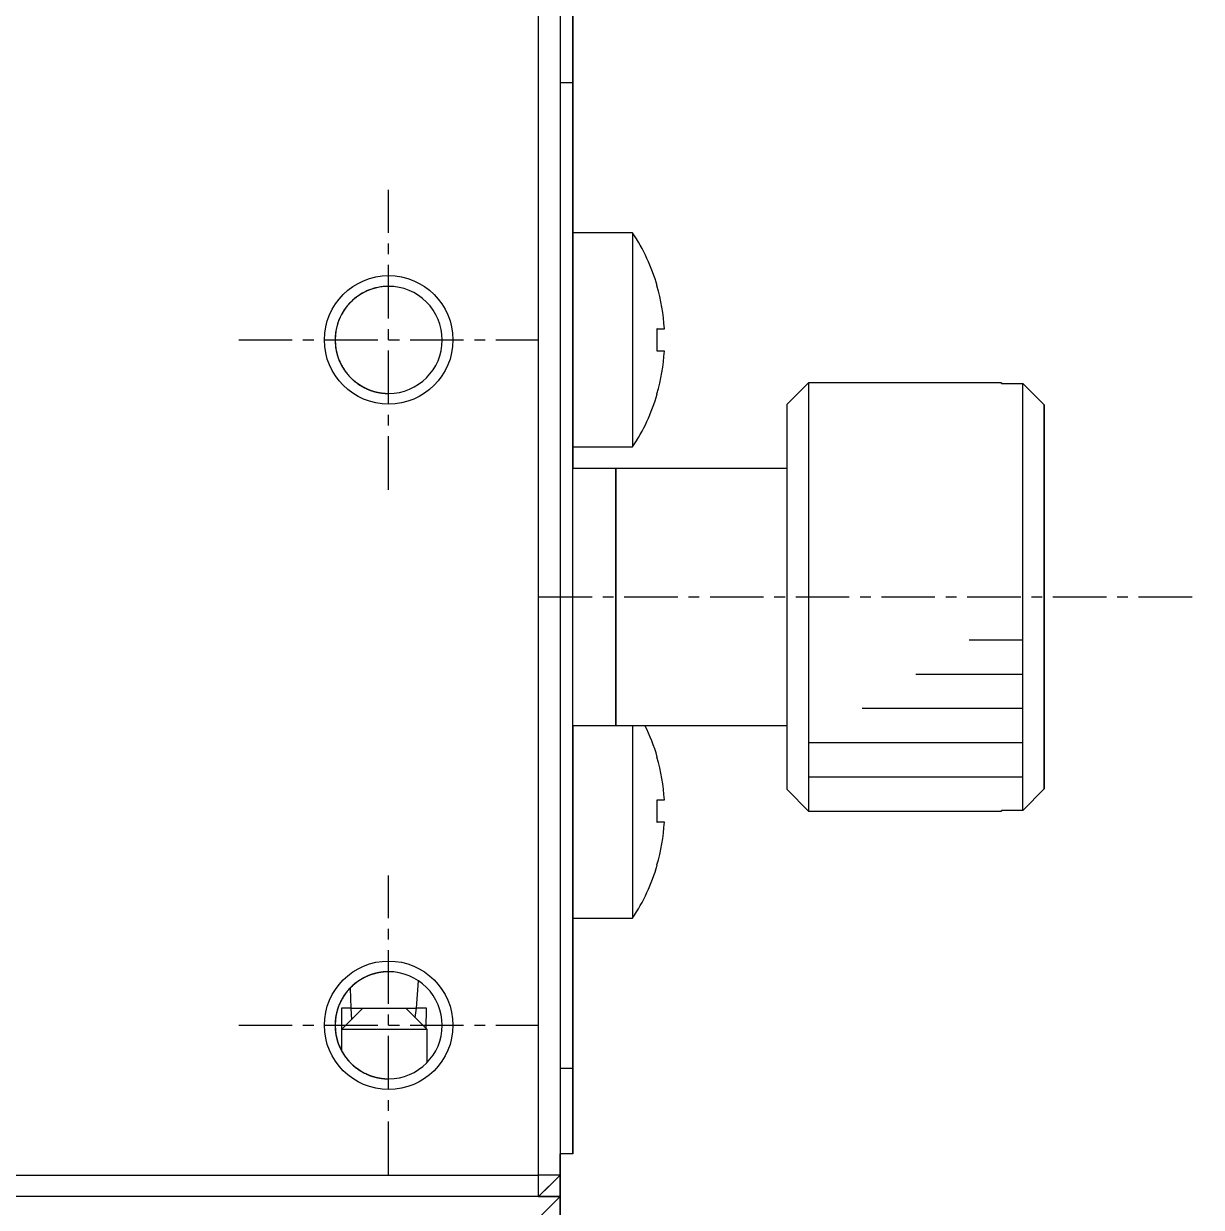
# Model space of a CAD drawing. Extents: x 67 to 344, y 71 to 375.
# Drawn here: x 130.13 to 157.61, y 144.33 to 171.96 of the extents above; entities that cross this region are included whole.
import ezdxf

# ---------------------------------------------------------------- set-up
doc = ezdxf.new("R2010")
doc.units = 0
doc.linetypes.add('CENTER', pattern=[2, 1.25, -0.25, 0.25, -0.25])
doc.layers.get('0').update_dxf_attribs({"linetype": 'CONTINUOUS'})

msp = doc.modelspace()

# ---------------------------------------------------------------- linework, layer by layer
at = {"color": 7, "linetype": 'CONTINUOUS'}
for p, q in [((142.146, 145.078), (142.146, 184.078)), ((142.646, 184.078), (142.646, 145.078)), ((142.946, 172.578), (142.946, 170.578)), ((142.946, 170.578), (142.946, 172.578)), ((142.946, 170.928), (142.946, 169.278)), ((142.946, 169.278), (142.946, 170.928)), ((142.946, 147.578), (142.946, 170.578)), ((142.946, 170.578), (142.946, 167.078)), ((142.946, 169.278), (142.946, 161.578)), ((144.337, 167.078), (142.946, 167.078)), ((144.337, 167.078), (144.337, 162.078)), ((144.908, 165.836), (144.915, 165.84)), ((144.915, 165.84), (144.908, 165.836)), ((144.908, 164.838), (145.081, 164.838)), ((145.081, 164.318), (144.908, 164.318)), ((145.081, 164.318), (144.908, 164.318)), ((144.908, 163.319), (144.915, 163.316)), ((144.915, 163.316), (144.908, 163.319)), ((148.446, 163.578), (147.946, 163.078)), ((148.446, 163.578), (148.446, 153.578)), ((152.946, 163.578), (148.446, 163.578)), ((152.946, 163.562), (152.946, 163.578)), ((152.946, 163.578), (152.946, 163.562)), ((152.946, 163.562), (153.446, 163.562)), ((153.446, 153.594), (153.446, 163.562)), ((153.446, 163.562), (153.946, 163.06)), ((147.946, 154.078), (147.946, 163.078)), ((153.946, 154.095), (153.946, 163.06)), ((153.946, 163.06), (153.946, 154.095)), ((153.946, 163.06), (153.946, 154.095)), ((153.946, 154.095), (153.946, 163.06)), ((142.946, 162.078), (142.946, 161.578)), ((142.946, 162.078), (144.337, 162.078)), ((143.946, 161.578), (142.946, 161.578)), ((143.946, 161.578), (143.946, 155.578)), ((143.946, 155.578), (143.946, 161.578)), ((147.946, 161.578), (143.946, 161.578)), ((142.946, 155.578), (142.946, 148.878)), ((142.946, 155.578), (143.946, 155.578)), ((143.946, 155.578), (147.946, 155.578)), ((144.337, 155.578), (144.337, 151.078)), ((144.908, 154.836), (144.915, 154.84)), ((144.915, 154.84), (144.908, 154.836)), ((147.946, 154.078), (148.446, 153.578)), ((153.946, 154.095), (153.446, 153.594)), ((144.908, 153.838), (145.081, 153.838)), ((148.446, 153.578), (152.946, 153.578)), ((152.946, 153.594), (152.946, 153.578)), ((152.946, 153.578), (152.946, 153.594)), ((153.446, 153.594), (152.946, 153.594)), ((145.081, 153.318), (144.908, 153.318)), ((145.081, 153.318), (144.908, 153.318)), ((144.908, 152.319), (144.915, 152.316)), ((144.915, 152.316), (144.908, 152.319)), ((142.946, 151.078), (144.337, 151.078)), ((142.946, 151.078), (142.946, 147.578)), ((139.294, 148.978), (139.346, 149.613)), ((137.746, 149.445), (137.762, 148.978)), ((137.762, 148.978), (137.547, 148.978)), ((138.046, 148.978), (137.746, 148.678)), ((137.762, 148.978), (138.046, 148.978)), ((137.762, 148.978), (137.775, 148.707)), ((138.046, 148.978), (139.046, 148.978)), ((139.346, 148.678), (139.046, 148.978)), ((139.046, 148.978), (139.294, 148.978)), ((139.266, 148.758), (139.294, 148.978)), ((139.533, 148.978), (139.294, 148.978)), ((137.746, 148.678), (137.546, 148.478)), ((139.546, 148.478), (139.346, 148.678)), ((142.946, 147.228), (142.946, 148.878)), ((142.946, 148.878), (142.946, 147.228)), ((139.546, 148.478), (137.546, 148.478)), ((137.546, 148.478), (137.546, 147.984)), ((139.546, 147.71), (139.546, 148.478)), ((142.946, 145.578), (142.946, 147.578)), ((142.946, 147.578), (142.946, 145.578)), ((142.646, 114.578), (142.646, 145.578)), ((142.646, 145.078), (142.646, 145.578)), ((142.646, 145.078), (142.646, 145.578)), ((142.946, 145.578), (142.646, 145.578)), ((142.946, 145.578), (142.946, 145.578)), ((103.146, 145.078), (142.146, 145.078)), ((142.146, 144.578), (142.646, 145.078)), ((142.146, 144.578), (142.146, 145.078)), ((142.646, 145.078), (142.146, 145.078)), ((142.646, 145.078), (142.146, 144.578)), ((142.646, 145.078), (142.396, 144.828)), ((142.646, 145.078), (142.646, 144.578)), ((142.646, 145.078), (142.646, 145.078)), ((142.396, 144.828), (142.146, 144.578)), ((142.146, 144.578), (103.146, 144.578)), ((142.646, 144.578), (142.146, 144.578)), ((142.146, 144.078), (142.646, 144.578)), ((142.146, 144.578), (142.646, 144.578)), ((142.146, 144.578), (142.146, 144.578)), ((142.646, 144.578), (142.646, 110.578))]:
    msp.add_line(p, q, dxfattribs=at)
at = {"color": 3, "linetype": 'CONTINUOUS'}
for p, q in [((142.946, 170.578), (142.646, 170.578)), ((152.196, 157.578), (153.446, 157.578)), ((150.946, 156.778), (153.446, 156.778)), ((149.696, 155.978), (153.446, 155.978)), ((148.446, 155.178), (153.446, 155.178)), ((148.446, 154.378), (153.446, 154.378)), ((137.547, 148.978), (137.549, 148.481)), ((137.762, 148.978), (137.793, 148.978)), ((137.793, 148.978), (137.809, 148.978)), ((137.809, 148.978), (138.046, 148.978)), ((139.046, 148.978), (139.294, 148.978)), ((139.523, 148.501), (139.533, 148.978)), ((142.646, 147.578), (142.946, 147.578))]:
    msp.add_line(p, q, dxfattribs=at)
at = {"color": 1, "linetype": 'CENTER'}
for p, q in [((138.646, 161.078), (138.646, 168.078)), ((135.146, 164.578), (142.146, 164.578)), ((142.146, 158.578), (157.611, 158.578)), ((138.646, 145.078), (138.646, 152.078)), ((135.146, 148.578), (142.146, 148.578))]:
    msp.add_line(p, q, dxfattribs=at)
at = {"color": 7, "linetype": 'CONTINUOUS'}
for points in [[(138.646, 165.828, 0), (138.615, 165.827, 0), (138.584, 165.826, 0), (138.554, 165.824, 0), (138.523, 165.822, 0), (138.493, 165.818, 0), (138.462, 165.814, 0), (138.432, 165.809, 0), (138.402, 165.804, 0), (138.372, 165.797, 0), (138.342, 165.79, 0), (138.312, 165.782, 0), (138.283, 165.774, 0), (138.254, 165.764, 0), (138.225, 165.755, 0), (138.196, 165.744, 0), (138.167, 165.732, 0), (138.139, 165.72, 0), (138.111, 165.708, 0), (138.084, 165.694, 0), (138.056, 165.68, 0), (138.029, 165.665, 0), (138.003, 165.65, 0), (137.977, 165.634, 0), (137.951, 165.617, 0), (137.926, 165.6, 0), (137.901, 165.582, 0), (137.877, 165.563, 0), (137.853, 165.544, 0), (137.829, 165.524, 0), (137.806, 165.504, 0), (137.784, 165.483, 0), (137.762, 165.461, 0), (137.74, 165.44, 0), (137.719, 165.417, 0), (137.699, 165.394, 0), (137.679, 165.371, 0), (137.66, 165.347, 0), (137.642, 165.322, 0), (137.624, 165.297, 0), (137.606, 165.272, 0), (137.59, 165.246, 0), (137.573, 165.22, 0), (137.558, 165.194, 0), (137.543, 165.167, 0), (137.529, 165.14, 0), (137.516, 165.112, 0), (137.503, 165.084, 0), (137.491, 165.056, 0), (137.479, 165.027, 0), (137.469, 164.999, 0), (137.459, 164.97, 0), (137.449, 164.94, 0), (137.441, 164.911, 0), (137.433, 164.881, 0), (137.426, 164.851, 0), (137.42, 164.821, 0), (137.414, 164.791, 0), (137.409, 164.761, 0), (137.405, 164.731, 0), (137.402, 164.7, 0), (137.399, 164.67, 0), (137.397, 164.639, 0), (137.396, 164.608, 0), (137.396, 164.578, 0), (137.396, 164.547, 0), (137.397, 164.516, 0), (137.399, 164.486, 0), (137.402, 164.455, 0), (137.405, 164.425, 0), (137.409, 164.394, 0), (137.414, 164.364, 0), (137.42, 164.334, 0), (137.426, 164.304, 0), (137.433, 164.274, 0), (137.441, 164.244, 0), (137.449, 164.215, 0), (137.459, 164.185, 0), (137.469, 164.156, 0), (137.479, 164.128, 0), (137.491, 164.099, 0), (137.503, 164.071, 0), (137.516, 164.043, 0), (137.529, 164.016, 0), (137.543, 163.988, 0), (137.558, 163.961, 0), (137.573, 163.935, 0), (137.59, 163.909, 0), (137.606, 163.883, 0), (137.624, 163.858, 0), (137.642, 163.833, 0), (137.66, 163.809, 0), (137.679, 163.785, 0), (137.699, 163.761, 0), (137.719, 163.738, 0), (137.74, 163.716, 0), (137.762, 163.694, 0), (137.784, 163.672, 0), (137.806, 163.651, 0), (137.829, 163.631, 0), (137.853, 163.611, 0), (137.877, 163.592, 0), (137.901, 163.574, 0), (137.926, 163.556, 0), (137.951, 163.538, 0), (137.977, 163.522, 0), (138.003, 163.505, 0), (138.029, 163.49, 0), (138.056, 163.475, 0), (138.084, 163.461, 0), (138.111, 163.448, 0), (138.139, 163.435, 0), (138.167, 163.423, 0), (138.196, 163.411, 0), (138.225, 163.401, 0), (138.254, 163.391, 0), (138.283, 163.381, 0), (138.312, 163.373, 0), (138.342, 163.365, 0), (138.372, 163.358, 0), (138.402, 163.352, 0), (138.432, 163.346, 0), (138.462, 163.341, 0), (138.493, 163.337, 0), (138.523, 163.334, 0), (138.554, 163.331, 0), (138.584, 163.329, 0), (138.615, 163.328, 0), (138.646, 163.328, 0)], [(138.214, 165.751, 0), (138.214, 165.751, 0), (138.213, 165.75, 0), (138.213, 165.75, 0), (138.212, 165.75, 0), (138.211, 165.75, 0), (138.211, 165.75, 0), (138.21, 165.749, 0), (138.21, 165.749, 0), (138.209, 165.749, 0), (138.209, 165.749, 0), (138.208, 165.749, 0), (138.208, 165.748, 0), (138.207, 165.748, 0), (138.207, 165.748, 0), (138.206, 165.748, 0), (138.206, 165.748, 0), (138.205, 165.747, 0), (138.204, 165.747, 0), (138.204, 165.747, 0), (138.203, 165.747, 0), (138.203, 165.747, 0), (138.202, 165.746, 0), (138.202, 165.746, 0), (138.201, 165.746, 0), (138.201, 165.746, 0), (138.2, 165.746, 0), (138.2, 165.745, 0), (138.199, 165.745, 0), (138.199, 165.745, 0), (138.198, 165.745, 0), (138.197, 165.744, 0), (138.197, 165.744, 0), (138.196, 165.744, 0), (138.196, 165.744, 0), (138.195, 165.744, 0), (138.195, 165.743, 0), (138.194, 165.743, 0), (138.194, 165.743, 0), (138.193, 165.743, 0), (138.193, 165.743, 0), (138.192, 165.742, 0), (138.192, 165.742, 0), (138.191, 165.742, 0), (138.19, 165.742, 0), (138.19, 165.742, 0), (138.189, 165.741, 0), (138.189, 165.741, 0), (138.188, 165.741, 0), (138.188, 165.741, 0), (138.187, 165.74, 0), (138.187, 165.74, 0), (138.186, 165.74, 0), (138.186, 165.74, 0), (138.185, 165.74, 0), (138.185, 165.739, 0), (138.184, 165.739, 0), (138.183, 165.739, 0), (138.183, 165.739, 0), (138.182, 165.739, 0), (138.182, 165.738, 0), (138.181, 165.738, 0), (138.181, 165.738, 0), (138.18, 165.738, 0), (138.18, 165.738, 0), (138.179, 165.737, 0), (138.179, 165.737, 0), (138.178, 165.737, 0), (138.178, 165.737, 0), (138.177, 165.736, 0), (138.176, 165.736, 0), (138.176, 165.736, 0), (138.175, 165.736, 0), (138.175, 165.736, 0), (138.174, 165.735, 0), (138.174, 165.735, 0), (138.173, 165.735, 0), (138.173, 165.735, 0), (138.172, 165.734, 0), (138.172, 165.734, 0), (138.171, 165.734, 0), (138.171, 165.734, 0), (138.17, 165.734, 0), (138.17, 165.733, 0), (138.169, 165.733, 0), (138.168, 165.733, 0), (138.168, 165.733, 0), (138.167, 165.732, 0), (138.167, 165.732, 0), (138.166, 165.732, 0), (138.166, 165.732, 0), (138.165, 165.732, 0), (138.165, 165.731, 0), (138.164, 165.731, 0), (138.164, 165.731, 0), (138.163, 165.731, 0), (138.163, 165.73, 0), (138.162, 165.73, 0), (138.162, 165.73, 0), (138.161, 165.73, 0), (138.16, 165.73, 0), (138.16, 165.729, 0), (138.159, 165.729, 0), (138.159, 165.729, 0), (138.158, 165.729, 0), (138.158, 165.728, 0), (138.157, 165.728, 0), (138.157, 165.728, 0), (138.156, 165.728, 0), (138.156, 165.728, 0), (138.155, 165.727, 0), (138.155, 165.727, 0), (138.154, 165.727, 0), (138.154, 165.727, 0), (138.153, 165.726, 0), (138.153, 165.726, 0), (138.152, 165.726, 0), (138.151, 165.726, 0), (138.151, 165.726, 0), (138.15, 165.725, 0), (138.15, 165.725, 0), (138.149, 165.725, 0), (138.149, 165.725, 0), (138.148, 165.724, 0), (138.148, 165.724, 0), (138.147, 165.724, 0), (138.147, 165.724, 0), (138.146, 165.723, 0), (138.146, 165.723, 0)], [(144.908, 164.318, 0), (144.909, 164.322, 0), (144.909, 164.326, 0), (144.909, 164.33, 0), (144.909, 164.334, 0), (144.909, 164.338, 0), (144.91, 164.342, 0), (144.91, 164.346, 0), (144.91, 164.35, 0), (144.91, 164.354, 0), (144.91, 164.358, 0), (144.91, 164.362, 0), (144.911, 164.366, 0), (144.911, 164.37, 0), (144.911, 164.374, 0), (144.911, 164.378, 0), (144.911, 164.383, 0), (144.911, 164.387, 0), (144.912, 164.391, 0), (144.912, 164.395, 0), (144.912, 164.399, 0), (144.912, 164.403, 0), (144.912, 164.407, 0), (144.912, 164.411, 0), (144.913, 164.415, 0), (144.913, 164.419, 0), (144.913, 164.423, 0), (144.913, 164.427, 0), (144.913, 164.431, 0), (144.913, 164.435, 0), (144.913, 164.439, 0), (144.913, 164.443, 0), (144.913, 164.448, 0), (144.914, 164.452, 0), (144.914, 164.456, 0), (144.914, 164.46, 0), (144.914, 164.464, 0), (144.914, 164.468, 0), (144.914, 164.472, 0), (144.914, 164.476, 0), (144.914, 164.48, 0), (144.914, 164.484, 0), (144.914, 164.488, 0), (144.914, 164.492, 0), (144.915, 164.496, 0), (144.915, 164.5, 0), (144.915, 164.504, 0), (144.915, 164.508, 0), (144.915, 164.513, 0), (144.915, 164.517, 0), (144.915, 164.521, 0), (144.915, 164.525, 0), (144.915, 164.529, 0), (144.915, 164.533, 0), (144.915, 164.537, 0), (144.915, 164.541, 0), (144.915, 164.545, 0), (144.915, 164.549, 0), (144.915, 164.553, 0), (144.915, 164.557, 0), (144.915, 164.561, 0), (144.915, 164.565, 0), (144.915, 164.569, 0), (144.915, 164.574, 0), (144.915, 164.578, 0), (144.915, 164.582, 0), (144.915, 164.586, 0), (144.915, 164.59, 0), (144.915, 164.594, 0), (144.915, 164.598, 0), (144.915, 164.602, 0), (144.915, 164.606, 0), (144.915, 164.61, 0), (144.915, 164.614, 0), (144.915, 164.618, 0), (144.915, 164.622, 0), (144.915, 164.626, 0), (144.915, 164.63, 0), (144.915, 164.634, 0), (144.915, 164.639, 0), (144.915, 164.643, 0), (144.915, 164.647, 0), (144.915, 164.651, 0), (144.915, 164.655, 0), (144.915, 164.659, 0), (144.914, 164.663, 0), (144.914, 164.667, 0), (144.914, 164.671, 0), (144.914, 164.675, 0), (144.914, 164.679, 0), (144.914, 164.683, 0), (144.914, 164.687, 0), (144.914, 164.691, 0), (144.914, 164.695, 0), (144.914, 164.7, 0), (144.914, 164.704, 0), (144.913, 164.708, 0), (144.913, 164.712, 0), (144.913, 164.716, 0), (144.913, 164.72, 0), (144.913, 164.724, 0), (144.913, 164.728, 0), (144.913, 164.732, 0), (144.913, 164.736, 0), (144.913, 164.74, 0), (144.912, 164.744, 0), (144.912, 164.748, 0), (144.912, 164.752, 0), (144.912, 164.756, 0), (144.912, 164.76, 0), (144.912, 164.765, 0), (144.911, 164.769, 0), (144.911, 164.773, 0), (144.911, 164.777, 0), (144.911, 164.781, 0), (144.911, 164.785, 0), (144.911, 164.789, 0), (144.91, 164.793, 0), (144.91, 164.797, 0), (144.91, 164.801, 0), (144.91, 164.805, 0), (144.91, 164.809, 0), (144.91, 164.813, 0), (144.909, 164.817, 0), (144.909, 164.821, 0), (144.909, 164.825, 0), (144.909, 164.829, 0), (144.909, 164.834, 0), (144.908, 164.838, 0)], [(138.146, 163.432, 0), (138.146, 163.432, 0), (138.147, 163.432, 0), (138.147, 163.431, 0), (138.147, 163.431, 0), (138.148, 163.431, 0), (138.148, 163.431, 0), (138.149, 163.431, 0), (138.149, 163.43, 0), (138.15, 163.43, 0), (138.15, 163.43, 0), (138.15, 163.43, 0), (138.151, 163.43, 0), (138.151, 163.429, 0), (138.152, 163.429, 0), (138.152, 163.429, 0), (138.153, 163.429, 0), (138.153, 163.429, 0), (138.153, 163.429, 0), (138.154, 163.428, 0), (138.154, 163.428, 0), (138.155, 163.428, 0), (138.155, 163.428, 0), (138.156, 163.428, 0), (138.156, 163.427, 0), (138.157, 163.427, 0), (138.157, 163.427, 0), (138.157, 163.427, 0), (138.158, 163.427, 0), (138.158, 163.426, 0), (138.159, 163.426, 0), (138.159, 163.426, 0), (138.16, 163.426, 0), (138.16, 163.426, 0), (138.161, 163.426, 0), (138.161, 163.425, 0), (138.161, 163.425, 0), (138.162, 163.425, 0), (138.162, 163.425, 0), (138.163, 163.425, 0), (138.163, 163.424, 0), (138.164, 163.424, 0), (138.164, 163.424, 0), (138.164, 163.424, 0), (138.165, 163.424, 0), (138.165, 163.424, 0), (138.166, 163.423, 0), (138.166, 163.423, 0), (138.167, 163.423, 0), (138.167, 163.423, 0), (138.168, 163.423, 0), (138.168, 163.422, 0), (138.168, 163.422, 0), (138.169, 163.422, 0), (138.169, 163.422, 0), (138.17, 163.422, 0), (138.17, 163.422, 0), (138.171, 163.421, 0), (138.171, 163.421, 0), (138.172, 163.421, 0), (138.172, 163.421, 0), (138.172, 163.421, 0), (138.173, 163.42, 0), (138.173, 163.42, 0), (138.174, 163.42, 0), (138.174, 163.42, 0), (138.175, 163.42, 0), (138.175, 163.42, 0), (138.175, 163.419, 0), (138.176, 163.419, 0), (138.176, 163.419, 0), (138.177, 163.419, 0), (138.177, 163.419, 0), (138.178, 163.418, 0), (138.178, 163.418, 0), (138.179, 163.418, 0), (138.179, 163.418, 0), (138.179, 163.418, 0), (138.18, 163.418, 0), (138.18, 163.417, 0), (138.181, 163.417, 0), (138.181, 163.417, 0), (138.182, 163.417, 0), (138.182, 163.417, 0), (138.183, 163.417, 0), (138.183, 163.416, 0), (138.183, 163.416, 0), (138.184, 163.416, 0), (138.184, 163.416, 0), (138.185, 163.416, 0), (138.185, 163.415, 0), (138.186, 163.415, 0), (138.186, 163.415, 0), (138.187, 163.415, 0), (138.187, 163.415, 0), (138.187, 163.415, 0), (138.188, 163.414, 0), (138.188, 163.414, 0), (138.189, 163.414, 0), (138.189, 163.414, 0), (138.19, 163.414, 0), (138.19, 163.414, 0), (138.191, 163.413, 0), (138.191, 163.413, 0), (138.191, 163.413, 0), (138.192, 163.413, 0), (138.192, 163.413, 0), (138.193, 163.413, 0), (138.193, 163.412, 0), (138.194, 163.412, 0), (138.194, 163.412, 0), (138.195, 163.412, 0), (138.195, 163.412, 0), (138.195, 163.411, 0), (138.196, 163.411, 0), (138.196, 163.411, 0), (138.197, 163.411, 0), (138.197, 163.411, 0), (138.198, 163.411, 0), (138.198, 163.41, 0), (138.199, 163.41, 0), (138.199, 163.41, 0), (138.199, 163.41, 0), (138.2, 163.41, 0), (138.2, 163.41, 0), (138.201, 163.409, 0), (138.201, 163.409, 0), (138.202, 163.409, 0), (138.202, 163.409, 0)], [(138.202, 163.409, 0), (138.205, 163.408, 0), (138.209, 163.406, 0), (138.212, 163.405, 0), (138.215, 163.404, 0), (138.219, 163.403, 0), (138.222, 163.402, 0), (138.225, 163.4, 0), (138.229, 163.399, 0), (138.232, 163.398, 0), (138.235, 163.397, 0), (138.239, 163.396, 0), (138.242, 163.395, 0), (138.245, 163.393, 0), (138.249, 163.392, 0), (138.252, 163.391, 0), (138.255, 163.39, 0), (138.259, 163.389, 0), (138.262, 163.388, 0), (138.266, 163.387, 0), (138.269, 163.386, 0), (138.272, 163.385, 0), (138.276, 163.384, 0), (138.279, 163.383, 0), (138.283, 163.381, 0), (138.286, 163.38, 0), (138.289, 163.379, 0), (138.293, 163.378, 0), (138.296, 163.377, 0), (138.299, 163.376, 0), (138.303, 163.375, 0), (138.306, 163.375, 0), (138.31, 163.374, 0), (138.313, 163.373, 0), (138.317, 163.372, 0), (138.32, 163.371, 0), (138.323, 163.37, 0), (138.327, 163.369, 0), (138.33, 163.368, 0), (138.334, 163.367, 0), (138.337, 163.366, 0), (138.341, 163.365, 0), (138.344, 163.365, 0), (138.347, 163.364, 0), (138.351, 163.363, 0), (138.354, 163.362, 0), (138.358, 163.361, 0), (138.361, 163.36, 0), (138.365, 163.36, 0), (138.368, 163.359, 0), (138.372, 163.358, 0), (138.375, 163.357, 0), (138.378, 163.356, 0), (138.382, 163.356, 0), (138.385, 163.355, 0), (138.389, 163.354, 0), (138.392, 163.354, 0), (138.396, 163.353, 0), (138.399, 163.352, 0), (138.403, 163.351, 0), (138.406, 163.351, 0), (138.41, 163.35, 0), (138.413, 163.349, 0), (138.417, 163.349, 0), (138.42, 163.348, 0), (138.424, 163.347, 0), (138.427, 163.347, 0), (138.431, 163.346, 0), (138.434, 163.346, 0), (138.438, 163.345, 0), (138.441, 163.344, 0), (138.445, 163.344, 0), (138.448, 163.343, 0), (138.452, 163.343, 0), (138.455, 163.342, 0), (138.459, 163.342, 0), (138.462, 163.341, 0), (138.466, 163.341, 0), (138.469, 163.34, 0), (138.473, 163.34, 0), (138.476, 163.339, 0), (138.48, 163.339, 0), (138.483, 163.338, 0), (138.487, 163.338, 0), (138.49, 163.337, 0), (138.494, 163.337, 0), (138.497, 163.336, 0), (138.501, 163.336, 0), (138.504, 163.336, 0), (138.508, 163.335, 0), (138.511, 163.335, 0), (138.515, 163.334, 0), (138.518, 163.334, 0), (138.522, 163.334, 0), (138.525, 163.333, 0), (138.529, 163.333, 0), (138.532, 163.333, 0), (138.536, 163.332, 0), (138.539, 163.332, 0), (138.543, 163.332, 0), (138.547, 163.332, 0), (138.55, 163.331, 0), (138.554, 163.331, 0), (138.557, 163.331, 0), (138.561, 163.33, 0), (138.564, 163.33, 0), (138.568, 163.33, 0), (138.571, 163.33, 0), (138.575, 163.33, 0), (138.578, 163.329, 0), (138.582, 163.329, 0), (138.585, 163.329, 0), (138.589, 163.329, 0), (138.593, 163.329, 0), (138.596, 163.329, 0), (138.6, 163.328, 0), (138.603, 163.328, 0), (138.607, 163.328, 0), (138.61, 163.328, 0), (138.614, 163.328, 0), (138.617, 163.328, 0), (138.621, 163.328, 0), (138.624, 163.328, 0), (138.628, 163.328, 0), (138.631, 163.328, 0), (138.635, 163.328, 0), (138.639, 163.328, 0), (138.642, 163.328, 0), (138.646, 163.328, 0)], [(144.908, 153.318, 0), (144.909, 153.322, 0), (144.909, 153.326, 0), (144.909, 153.33, 0), (144.909, 153.334, 0), (144.909, 153.338, 0), (144.91, 153.342, 0), (144.91, 153.346, 0), (144.91, 153.35, 0), (144.91, 153.354, 0), (144.91, 153.358, 0), (144.91, 153.362, 0), (144.911, 153.366, 0), (144.911, 153.37, 0), (144.911, 153.374, 0), (144.911, 153.378, 0), (144.911, 153.383, 0), (144.911, 153.387, 0), (144.912, 153.391, 0), (144.912, 153.395, 0), (144.912, 153.399, 0), (144.912, 153.403, 0), (144.912, 153.407, 0), (144.912, 153.411, 0), (144.913, 153.415, 0), (144.913, 153.419, 0), (144.913, 153.423, 0), (144.913, 153.427, 0), (144.913, 153.431, 0), (144.913, 153.435, 0), (144.913, 153.439, 0), (144.913, 153.443, 0), (144.913, 153.448, 0), (144.914, 153.452, 0), (144.914, 153.456, 0), (144.914, 153.46, 0), (144.914, 153.464, 0), (144.914, 153.468, 0), (144.914, 153.472, 0), (144.914, 153.476, 0), (144.914, 153.48, 0), (144.914, 153.484, 0), (144.914, 153.488, 0), (144.914, 153.492, 0), (144.915, 153.496, 0), (144.915, 153.5, 0), (144.915, 153.504, 0), (144.915, 153.508, 0), (144.915, 153.513, 0), (144.915, 153.517, 0), (144.915, 153.521, 0), (144.915, 153.525, 0), (144.915, 153.529, 0), (144.915, 153.533, 0), (144.915, 153.537, 0), (144.915, 153.541, 0), (144.915, 153.545, 0), (144.915, 153.549, 0), (144.915, 153.553, 0), (144.915, 153.557, 0), (144.915, 153.561, 0), (144.915, 153.565, 0), (144.915, 153.569, 0), (144.915, 153.574, 0), (144.915, 153.578, 0), (144.915, 153.582, 0), (144.915, 153.586, 0), (144.915, 153.59, 0), (144.915, 153.594, 0), (144.915, 153.598, 0), (144.915, 153.602, 0), (144.915, 153.606, 0), (144.915, 153.61, 0), (144.915, 153.614, 0), (144.915, 153.618, 0), (144.915, 153.622, 0), (144.915, 153.626, 0), (144.915, 153.63, 0), (144.915, 153.634, 0), (144.915, 153.639, 0), (144.915, 153.643, 0), (144.915, 153.647, 0), (144.915, 153.651, 0), (144.915, 153.655, 0), (144.915, 153.659, 0), (144.914, 153.663, 0), (144.914, 153.667, 0), (144.914, 153.671, 0), (144.914, 153.675, 0), (144.914, 153.679, 0), (144.914, 153.683, 0), (144.914, 153.687, 0), (144.914, 153.691, 0), (144.914, 153.695, 0), (144.914, 153.7, 0), (144.914, 153.704, 0), (144.913, 153.708, 0), (144.913, 153.712, 0), (144.913, 153.716, 0), (144.913, 153.72, 0), (144.913, 153.724, 0), (144.913, 153.728, 0), (144.913, 153.732, 0), (144.913, 153.736, 0), (144.913, 153.74, 0), (144.912, 153.744, 0), (144.912, 153.748, 0), (144.912, 153.752, 0), (144.912, 153.756, 0), (144.912, 153.76, 0), (144.912, 153.765, 0), (144.911, 153.769, 0), (144.911, 153.773, 0), (144.911, 153.777, 0), (144.911, 153.781, 0), (144.911, 153.785, 0), (144.911, 153.789, 0), (144.91, 153.793, 0), (144.91, 153.797, 0), (144.91, 153.801, 0), (144.91, 153.805, 0), (144.91, 153.809, 0), (144.91, 153.813, 0), (144.909, 153.817, 0), (144.909, 153.821, 0), (144.909, 153.825, 0), (144.909, 153.829, 0), (144.909, 153.834, 0), (144.908, 153.838, 0)], [(138.646, 149.828, 0), (138.615, 149.827, 0), (138.584, 149.826, 0), (138.554, 149.824, 0), (138.523, 149.822, 0), (138.493, 149.818, 0), (138.462, 149.814, 0), (138.432, 149.809, 0), (138.402, 149.804, 0), (138.372, 149.797, 0), (138.342, 149.79, 0), (138.312, 149.782, 0), (138.283, 149.774, 0), (138.254, 149.764, 0), (138.225, 149.755, 0), (138.196, 149.744, 0), (138.167, 149.732, 0), (138.139, 149.72, 0), (138.111, 149.708, 0), (138.084, 149.694, 0), (138.056, 149.68, 0), (138.029, 149.665, 0), (138.003, 149.65, 0), (137.977, 149.634, 0), (137.951, 149.617, 0), (137.926, 149.6, 0), (137.901, 149.582, 0), (137.877, 149.563, 0), (137.853, 149.544, 0), (137.829, 149.524, 0), (137.806, 149.504, 0), (137.784, 149.483, 0), (137.762, 149.461, 0), (137.74, 149.44, 0), (137.719, 149.417, 0), (137.699, 149.394, 0), (137.679, 149.371, 0), (137.66, 149.347, 0), (137.642, 149.322, 0), (137.624, 149.297, 0), (137.606, 149.272, 0), (137.59, 149.246, 0), (137.573, 149.22, 0), (137.558, 149.194, 0), (137.543, 149.167, 0), (137.529, 149.14, 0), (137.516, 149.112, 0), (137.503, 149.084, 0), (137.491, 149.056, 0), (137.479, 149.027, 0), (137.469, 148.999, 0), (137.459, 148.97, 0), (137.449, 148.94, 0), (137.441, 148.911, 0), (137.433, 148.881, 0), (137.426, 148.851, 0), (137.42, 148.821, 0), (137.414, 148.791, 0), (137.409, 148.761, 0), (137.405, 148.731, 0), (137.402, 148.7, 0), (137.399, 148.67, 0), (137.397, 148.639, 0), (137.396, 148.608, 0), (137.396, 148.578, 0), (137.396, 148.547, 0), (137.397, 148.516, 0), (137.399, 148.486, 0), (137.402, 148.455, 0), (137.405, 148.425, 0), (137.409, 148.394, 0), (137.414, 148.364, 0), (137.42, 148.334, 0), (137.426, 148.304, 0), (137.433, 148.274, 0), (137.441, 148.244, 0), (137.449, 148.215, 0), (137.459, 148.185, 0), (137.469, 148.156, 0), (137.479, 148.128, 0), (137.491, 148.099, 0), (137.503, 148.071, 0), (137.516, 148.043, 0), (137.529, 148.016, 0), (137.543, 147.988, 0), (137.558, 147.961, 0), (137.573, 147.935, 0), (137.59, 147.909, 0), (137.606, 147.883, 0), (137.624, 147.858, 0), (137.642, 147.833, 0), (137.66, 147.809, 0), (137.679, 147.785, 0), (137.699, 147.761, 0), (137.719, 147.738, 0), (137.74, 147.716, 0), (137.762, 147.694, 0), (137.784, 147.672, 0), (137.806, 147.651, 0), (137.829, 147.631, 0), (137.853, 147.611, 0), (137.877, 147.592, 0), (137.901, 147.574, 0), (137.926, 147.556, 0), (137.951, 147.538, 0), (137.977, 147.522, 0), (138.003, 147.505, 0), (138.029, 147.49, 0), (138.056, 147.475, 0), (138.084, 147.461, 0), (138.111, 147.448, 0), (138.139, 147.435, 0), (138.167, 147.423, 0), (138.196, 147.411, 0), (138.225, 147.401, 0), (138.254, 147.391, 0), (138.283, 147.381, 0), (138.312, 147.373, 0), (138.342, 147.365, 0), (138.372, 147.358, 0), (138.402, 147.352, 0), (138.432, 147.346, 0), (138.462, 147.341, 0), (138.493, 147.337, 0), (138.523, 147.334, 0), (138.554, 147.331, 0), (138.584, 147.329, 0), (138.615, 147.328, 0), (138.646, 147.328, 0)], [(138.646, 149.828, 0), (138.642, 149.828, 0), (138.638, 149.828, 0), (138.634, 149.828, 0), (138.63, 149.827, 0), (138.626, 149.827, 0), (138.622, 149.827, 0), (138.617, 149.827, 0), (138.613, 149.827, 0), (138.609, 149.827, 0), (138.605, 149.827, 0), (138.601, 149.827, 0), (138.597, 149.827, 0), (138.593, 149.826, 0), (138.589, 149.826, 0), (138.585, 149.826, 0), (138.581, 149.826, 0), (138.577, 149.826, 0), (138.573, 149.825, 0), (138.569, 149.825, 0), (138.565, 149.825, 0), (138.561, 149.825, 0), (138.557, 149.824, 0), (138.553, 149.824, 0), (138.549, 149.824, 0), (138.545, 149.824, 0), (138.541, 149.823, 0), (138.537, 149.823, 0), (138.533, 149.823, 0), (138.529, 149.822, 0), (138.525, 149.822, 0), (138.521, 149.821, 0), (138.517, 149.821, 0), (138.513, 149.821, 0), (138.509, 149.82, 0), (138.505, 149.82, 0), (138.501, 149.819, 0), (138.497, 149.819, 0), (138.493, 149.818, 0), (138.489, 149.818, 0), (138.485, 149.817, 0), (138.481, 149.817, 0), (138.477, 149.816, 0), (138.473, 149.816, 0), (138.469, 149.815, 0), (138.465, 149.815, 0), (138.461, 149.814, 0), (138.457, 149.813, 0), (138.453, 149.813, 0), (138.45, 149.812, 0), (138.446, 149.811, 0), (138.442, 149.811, 0), (138.438, 149.81, 0), (138.434, 149.809, 0), (138.43, 149.809, 0), (138.426, 149.808, 0), (138.422, 149.807, 0), (138.418, 149.807, 0), (138.414, 149.806, 0), (138.41, 149.805, 0), (138.406, 149.804, 0), (138.402, 149.804, 0), (138.398, 149.803, 0), (138.394, 149.802, 0), (138.39, 149.801, 0), (138.386, 149.8, 0), (138.382, 149.8, 0), (138.378, 149.799, 0), (138.375, 149.798, 0), (138.371, 149.797, 0), (138.367, 149.796, 0), (138.363, 149.795, 0), (138.359, 149.794, 0), (138.355, 149.793, 0), (138.351, 149.792, 0), (138.347, 149.791, 0), (138.343, 149.79, 0), (138.339, 149.789, 0), (138.335, 149.788, 0), (138.332, 149.787, 0), (138.328, 149.786, 0), (138.324, 149.785, 0), (138.32, 149.784, 0), (138.316, 149.783, 0), (138.312, 149.782, 0), (138.308, 149.781, 0), (138.304, 149.78, 0), (138.301, 149.779, 0), (138.297, 149.778, 0), (138.293, 149.777, 0), (138.289, 149.776, 0), (138.285, 149.774, 0), (138.281, 149.773, 0), (138.277, 149.772, 0), (138.274, 149.771, 0), (138.27, 149.77, 0), (138.266, 149.769, 0), (138.262, 149.767, 0), (138.258, 149.766, 0), (138.254, 149.765, 0), (138.251, 149.764, 0), (138.247, 149.762, 0), (138.243, 149.761, 0), (138.239, 149.76, 0), (138.235, 149.758, 0), (138.232, 149.757, 0), (138.228, 149.756, 0), (138.224, 149.754, 0), (138.22, 149.753, 0), (138.217, 149.752, 0), (138.213, 149.75, 0), (138.209, 149.749, 0), (138.205, 149.747, 0), (138.201, 149.746, 0), (138.198, 149.745, 0), (138.194, 149.743, 0), (138.19, 149.742, 0), (138.186, 149.74, 0), (138.183, 149.739, 0), (138.179, 149.737, 0), (138.175, 149.736, 0), (138.172, 149.734, 0), (138.168, 149.733, 0), (138.164, 149.731, 0), (138.16, 149.73, 0), (138.157, 149.728, 0), (138.153, 149.726, 0), (138.149, 149.725, 0), (138.146, 149.723, 0)], [(138.146, 149.723, 0), (138.125, 149.714, 0), (138.104, 149.704, 0), (138.084, 149.694, 0), (138.064, 149.684, 0), (138.044, 149.673, 0), (138.024, 149.662, 0), (138.005, 149.651, 0), (137.985, 149.639, 0), (137.966, 149.627, 0), (137.947, 149.614, 0), (137.929, 149.602, 0), (137.91, 149.588, 0), (137.892, 149.575, 0), (137.874, 149.561, 0), (137.857, 149.547, 0), (137.839, 149.533, 0), (137.822, 149.518, 0), (137.805, 149.503, 0), (137.788, 149.487, 0), (137.772, 149.472, 0), (137.756, 149.456, 0), (137.74, 149.439, 0), (137.725, 149.423, 0), (137.71, 149.406, 0), (137.695, 149.389, 0), (137.68, 149.372, 0), (137.666, 149.354, 0), (137.652, 149.336, 0), (137.639, 149.318, 0), (137.625, 149.3, 0), (137.612, 149.281, 0), (137.6, 149.262, 0), (137.588, 149.243, 0), (137.576, 149.224, 0), (137.564, 149.204, 0), (137.553, 149.185, 0), (137.542, 149.165, 0), (137.532, 149.145, 0), (137.522, 149.124, 0), (137.512, 149.104, 0), (137.503, 149.083, 0), (137.494, 149.063, 0), (137.485, 149.042, 0), (137.477, 149.021, 0), (137.469, 148.999, 0), (137.461, 148.978, 0), (137.454, 148.956, 0), (137.448, 148.935, 0), (137.442, 148.913, 0), (137.436, 148.891, 0), (137.43, 148.869, 0), (137.425, 148.847, 0), (137.42, 148.825, 0), (137.416, 148.803, 0), (137.412, 148.78, 0), (137.409, 148.758, 0), (137.406, 148.736, 0), (137.403, 148.713, 0), (137.401, 148.691, 0), (137.399, 148.668, 0), (137.397, 148.645, 0), (137.396, 148.623, 0), (137.396, 148.6, 0), (137.396, 148.578, 0), (137.396, 148.555, 0), (137.396, 148.532, 0), (137.397, 148.51, 0), (137.399, 148.487, 0), (137.401, 148.465, 0), (137.403, 148.442, 0), (137.406, 148.42, 0), (137.409, 148.397, 0), (137.412, 148.375, 0), (137.416, 148.352, 0), (137.42, 148.33, 0), (137.425, 148.308, 0), (137.43, 148.286, 0), (137.436, 148.264, 0), (137.442, 148.242, 0), (137.448, 148.22, 0), (137.454, 148.199, 0), (137.461, 148.177, 0), (137.469, 148.156, 0), (137.477, 148.135, 0), (137.485, 148.113, 0), (137.494, 148.093, 0), (137.503, 148.072, 0), (137.512, 148.051, 0), (137.522, 148.031, 0), (137.532, 148.01, 0), (137.542, 147.99, 0), (137.553, 147.97, 0), (137.564, 147.951, 0), (137.576, 147.931, 0), (137.588, 147.912, 0), (137.6, 147.893, 0), (137.612, 147.874, 0), (137.625, 147.856, 0), (137.639, 147.837, 0), (137.652, 147.819, 0), (137.666, 147.801, 0), (137.68, 147.784, 0), (137.695, 147.766, 0), (137.71, 147.749, 0), (137.725, 147.732, 0), (137.74, 147.716, 0), (137.756, 147.699, 0), (137.772, 147.684, 0), (137.788, 147.668, 0), (137.805, 147.652, 0), (137.822, 147.637, 0), (137.839, 147.623, 0), (137.857, 147.608, 0), (137.874, 147.594, 0), (137.892, 147.58, 0), (137.91, 147.567, 0), (137.929, 147.554, 0), (137.947, 147.541, 0), (137.966, 147.528, 0), (137.985, 147.516, 0), (138.005, 147.504, 0), (138.024, 147.493, 0), (138.044, 147.482, 0), (138.064, 147.471, 0), (138.084, 147.461, 0), (138.104, 147.451, 0), (138.125, 147.441, 0), (138.146, 147.432, 0)], [(138.146, 147.432, 0), (138.149, 147.43, 0), (138.153, 147.429, 0), (138.157, 147.427, 0), (138.16, 147.426, 0), (138.164, 147.424, 0), (138.168, 147.423, 0), (138.172, 147.421, 0), (138.175, 147.419, 0), (138.179, 147.418, 0), (138.183, 147.416, 0), (138.186, 147.415, 0), (138.19, 147.414, 0), (138.194, 147.412, 0), (138.198, 147.411, 0), (138.201, 147.409, 0), (138.205, 147.408, 0), (138.209, 147.406, 0), (138.213, 147.405, 0), (138.217, 147.404, 0), (138.22, 147.402, 0), (138.224, 147.401, 0), (138.228, 147.399, 0), (138.232, 147.398, 0), (138.235, 147.397, 0), (138.239, 147.395, 0), (138.243, 147.394, 0), (138.247, 147.393, 0), (138.251, 147.392, 0), (138.254, 147.39, 0), (138.258, 147.389, 0), (138.262, 147.388, 0), (138.266, 147.387, 0), (138.27, 147.385, 0), (138.274, 147.384, 0), (138.277, 147.383, 0), (138.281, 147.382, 0), (138.285, 147.381, 0), (138.289, 147.38, 0), (138.293, 147.378, 0), (138.297, 147.377, 0), (138.301, 147.376, 0), (138.304, 147.375, 0), (138.308, 147.374, 0), (138.312, 147.373, 0), (138.316, 147.372, 0), (138.32, 147.371, 0), (138.324, 147.37, 0), (138.328, 147.369, 0), (138.332, 147.368, 0), (138.335, 147.367, 0), (138.339, 147.366, 0), (138.343, 147.365, 0), (138.347, 147.364, 0), (138.351, 147.363, 0), (138.355, 147.362, 0), (138.359, 147.361, 0), (138.363, 147.36, 0), (138.367, 147.359, 0), (138.371, 147.358, 0), (138.375, 147.357, 0), (138.378, 147.356, 0), (138.382, 147.356, 0), (138.386, 147.355, 0), (138.39, 147.354, 0), (138.394, 147.353, 0), (138.398, 147.352, 0), (138.402, 147.352, 0), (138.406, 147.351, 0), (138.41, 147.35, 0), (138.414, 147.349, 0), (138.418, 147.349, 0), (138.422, 147.348, 0), (138.426, 147.347, 0), (138.43, 147.346, 0), (138.434, 147.346, 0), (138.438, 147.345, 0), (138.442, 147.344, 0), (138.446, 147.344, 0), (138.45, 147.343, 0), (138.453, 147.342, 0), (138.457, 147.342, 0), (138.461, 147.341, 0), (138.465, 147.341, 0), (138.469, 147.34, 0), (138.473, 147.34, 0), (138.477, 147.339, 0), (138.481, 147.338, 0), (138.485, 147.338, 0), (138.489, 147.337, 0), (138.493, 147.337, 0), (138.497, 147.336, 0), (138.501, 147.336, 0), (138.505, 147.335, 0), (138.509, 147.335, 0), (138.513, 147.335, 0), (138.517, 147.334, 0), (138.521, 147.334, 0), (138.525, 147.333, 0), (138.529, 147.333, 0), (138.533, 147.333, 0), (138.537, 147.332, 0), (138.541, 147.332, 0), (138.545, 147.332, 0), (138.549, 147.331, 0), (138.553, 147.331, 0), (138.557, 147.331, 0), (138.561, 147.33, 0), (138.565, 147.33, 0), (138.569, 147.33, 0), (138.573, 147.33, 0), (138.577, 147.329, 0), (138.581, 147.329, 0), (138.585, 147.329, 0), (138.589, 147.329, 0), (138.593, 147.329, 0), (138.597, 147.329, 0), (138.601, 147.328, 0), (138.605, 147.328, 0), (138.609, 147.328, 0), (138.613, 147.328, 0), (138.617, 147.328, 0), (138.622, 147.328, 0), (138.626, 147.328, 0), (138.63, 147.328, 0), (138.634, 147.328, 0), (138.638, 147.328, 0), (138.642, 147.328, 0), (138.646, 147.328, 0)]]:
    msp.add_polyline3d(points, dxfattribs=at)
at = {"color": 3, "linetype": 'CONTINUOUS'}
for centre in [(138.646, 164.578), (138.646, 148.578)]:
    msp.add_circle(centre, 1.5, dxfattribs=at)
at = {"color": 7, "linetype": 'CONTINUOUS'}
for centre, radius, start, end in [((140.596, 164.578), 4.5, 16.2858, 33.749), ((138.646, 164.578), 1.25, 90.0002, 270.0002), ((138.646, 164.578), 1.25, 0, 90.0002), ((140.596, 164.578), 4.492, 3.3178, 16.2694), ((138.646, 164.578), 1.25, 270.0002, 0), ((140.596, 164.578), 4.492, 343.7306, 356.6822), ((140.596, 164.578), 4.5, 326.251, 343.7142), ((140.596, 153.578), 4.5, 16.2858, 26.3878), ((140.596, 153.578), 4.492, 3.3178, 16.2694), ((140.596, 153.578), 4.492, 343.7306, 356.6822), ((140.596, 153.578), 4.5, 326.251, 343.7142), ((138.646, 148.578), 1.25, 90.0002, 270.0002), ((138.646, 148.578), 1.25, 0, 90.0002), ((138.646, 148.578), 1.25, 270.0002, 0)]:
    msp.add_arc(centre, radius, start, end, dxfattribs=at)

doc.saveas('drawing.dxf')
